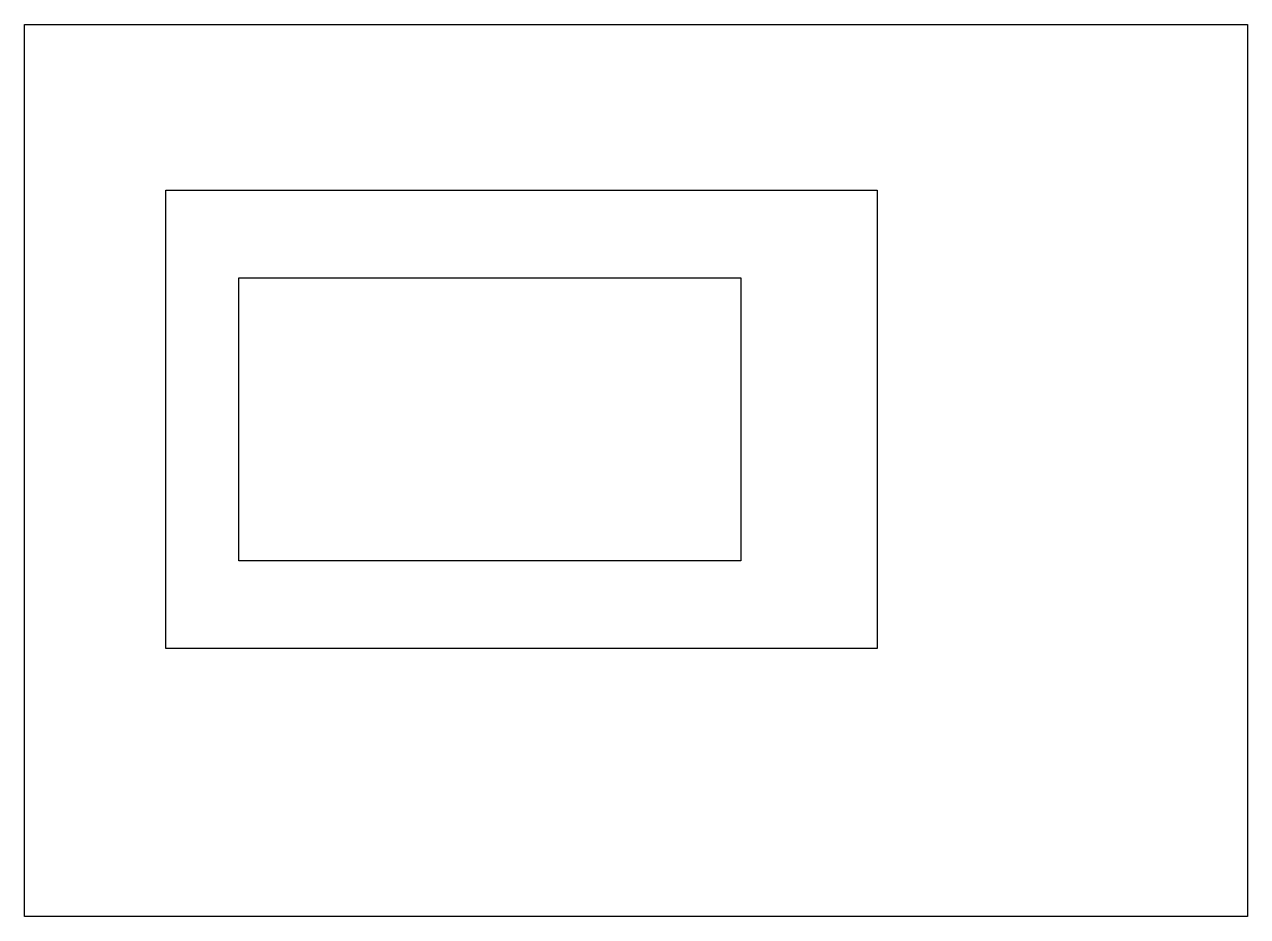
# Model space of a CAD drawing. Header units: millimetres. Extents: x -102 to 99, y 136 to 282.
import ezdxf

# ---------------------------------------------------------------- set-up
doc = ezdxf.new("R2010")
doc.units = ezdxf.units.MM

msp = doc.modelspace()

# ---------------------------------------------------------------- linework, layer by layer
for points in [[(-101.548452, 281.810229), (99.11642, 281.810229), (99.11642, 135.508748), (-101.548452, 135.508748)], [(-78.364065, 254.628533), (38.357335, 254.628533), (38.357335, 179.479139), (-78.364065, 179.479139)], [(-66.37214, 240.238223), (15.972409, 240.238223), (15.972409, 193.869448), (-66.37214, 193.869448)]]:
    msp.add_lwpolyline(points, close=True)

doc.saveas('drawing.dxf')
